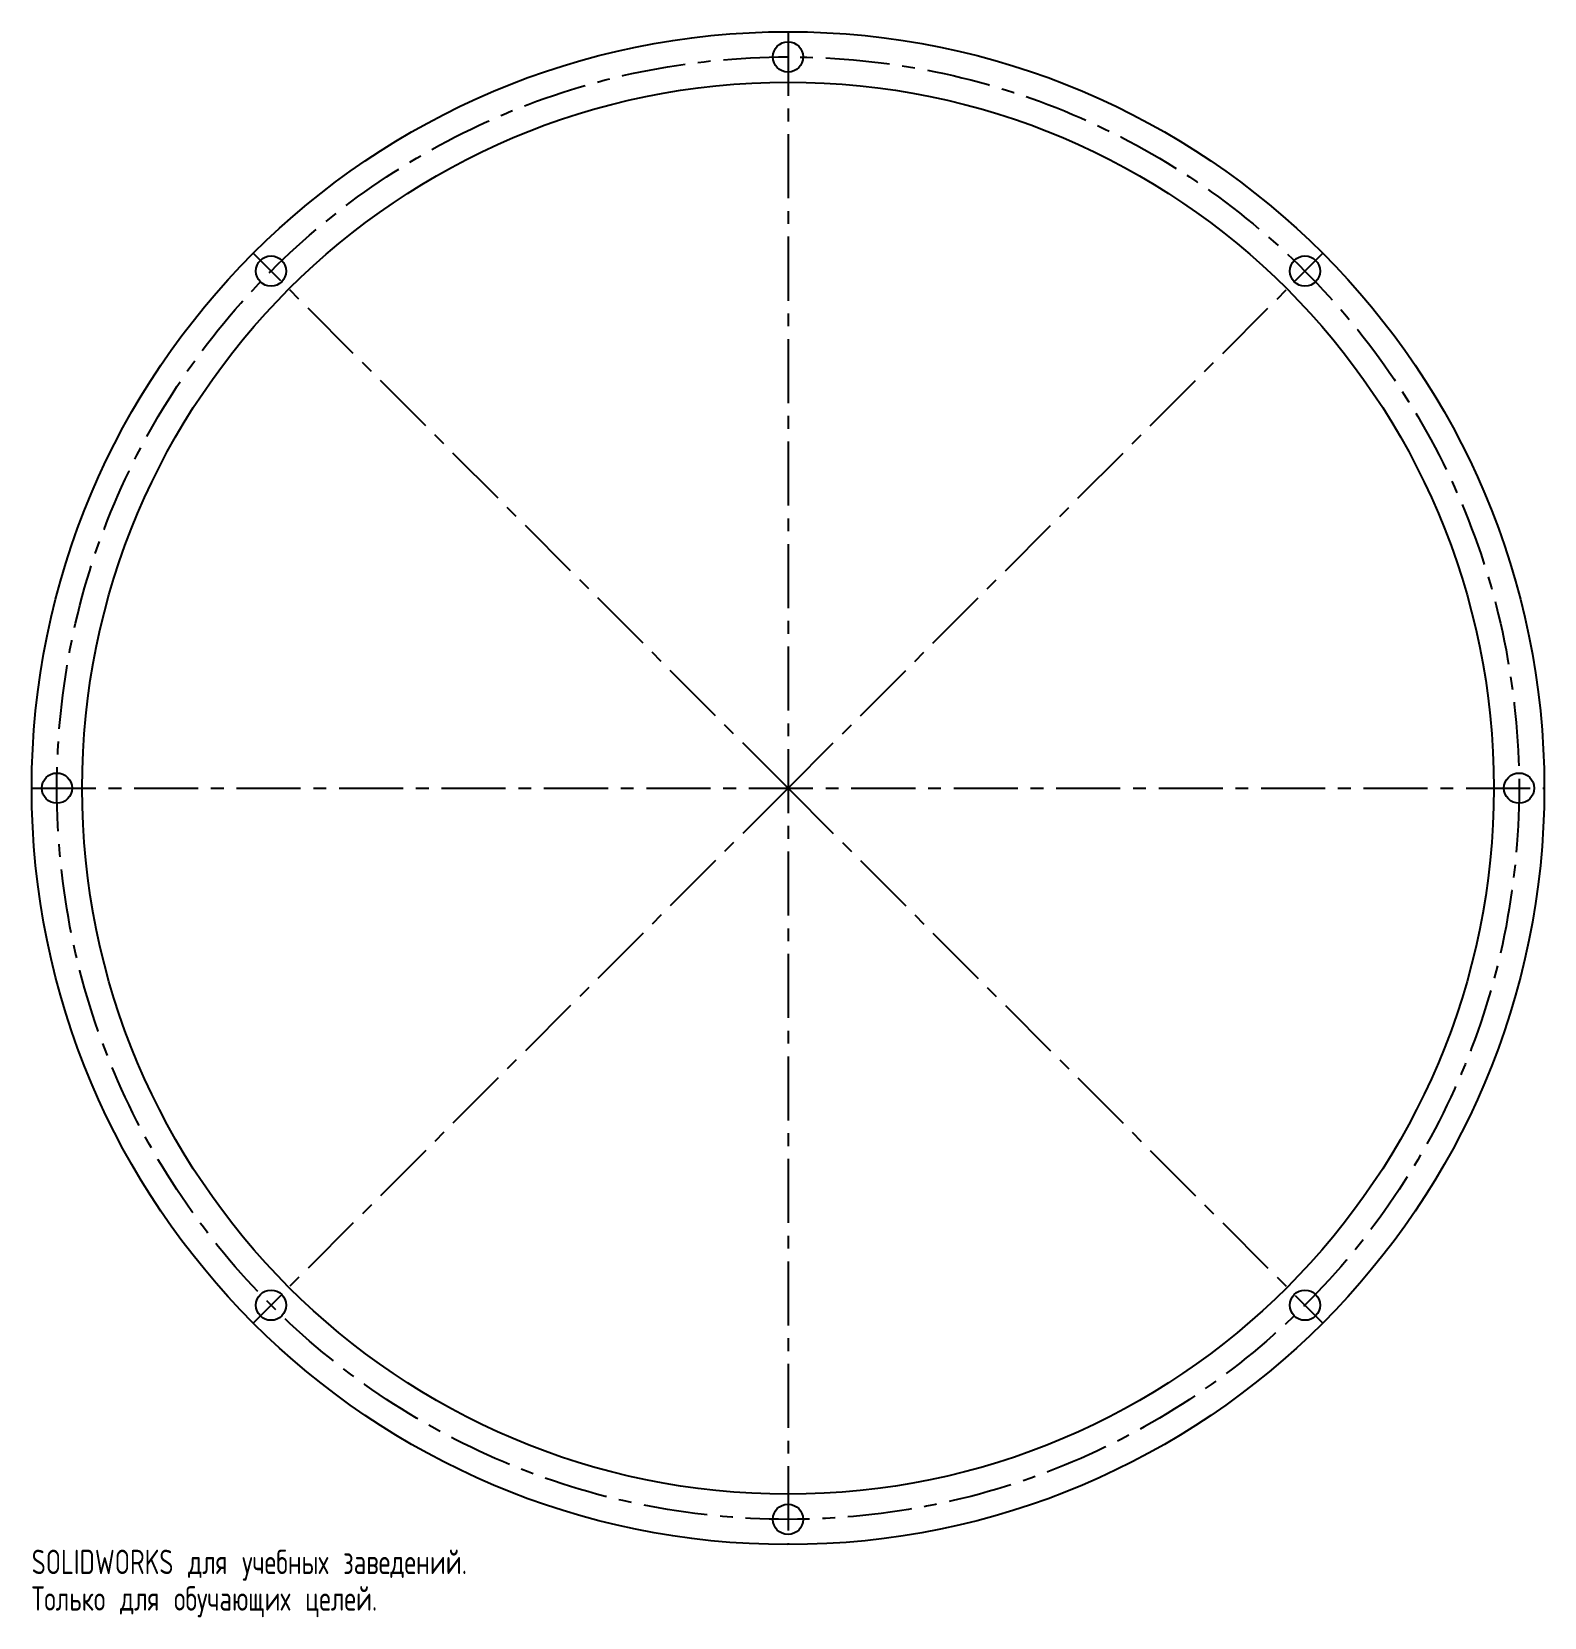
# Model space of a CAD drawing. Header units: millimetres. Extents: x -150 to 150, y -164 to 150.
import ezdxf

# ---------------------------------------------------------------- set-up
doc = ezdxf.new("R2010")
doc.units = ezdxf.units.MM
doc.linetypes.add('CENTERX2', pattern=[20.32, 12.7, -2.54, 2.54, -2.54])
doc.styles.add('SLDTEXTSTYLE0', font='TXT', dxfattribs={"width": 0.7, "bigfont": 'bigfont'})

msp = doc.modelspace()

# ---------------------------------------------------------------- linework, layer by layer
at = {"color": 7, "linetype": 'CENTERX2'}
for p, q in [((0, 150), (0, -150)), ((0, 0), (-106.07, 106.07)), ((0, 0), (106.07, 106.07)), ((-150, 0), (150, 0)), ((0, 0), (-106.07, -106.07)), ((0, 0), (106.07, -106.07))]:
    msp.add_line(p, q, dxfattribs=at)
at = {"color": 7, "linetype": 'Continuous'}
for centre, radius in [((0, 0), 150), ((0, 145), 3), ((0, 0), 140), ((-102.53, 102.53), 3), ((102.53, 102.53), 3), ((-145, 0), 3), ((145, 0), 3), ((-102.53, -102.53), 3), ((102.53, -102.53), 3), ((0, -145), 3)]:
    msp.add_circle(centre, radius, dxfattribs=at)
at = {"color": 7, "linetype": 'CENTERX2'}
msp.add_circle((0, 0), 145, dxfattribs=at)

# ---------------------------------------------------------------- texts
at = {"color": 7, "linetype": 'Continuous', "char_height": 4.8336, "attachment_point": 1, "style": 'SLDTEXTSTYLE0'}
for s, insert in [('SOLIDWORKS для учебных заведений.', (-150, -151.02)), ('Только для обучающих целей.', (-150, -158.27))]:
    msp.add_mtext(s, dxfattribs=dict(at, insert=insert))

doc.saveas('drawing.dxf')
